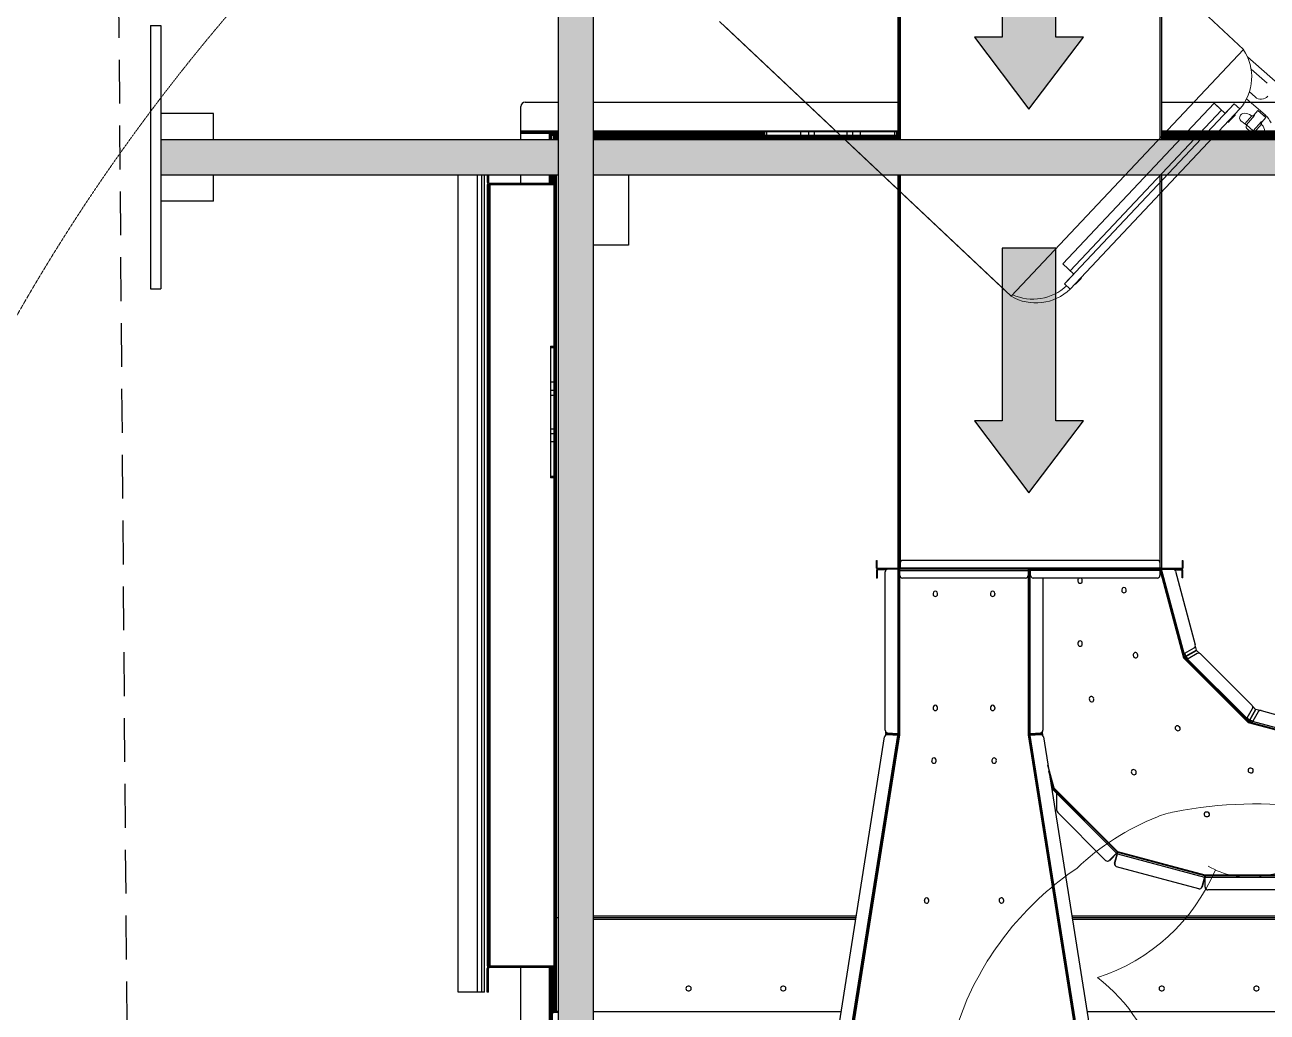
# Model space of a CAD drawing. Header units: millimetres. Extents: x 2822564 to 2991989, y -324396 to -253399.
# Drawn here: x 2902977 to 2904392, y -310760 to -309636 of the extents above; entities that cross this region are included whole.
import ezdxf

# ---------------------------------------------------------------- set-up
doc = ezdxf.new("R2010")
doc.units = ezdxf.units.MM
doc.linetypes.add('12017_XPLAN_GROUND$0$HIDDEN', pattern=[0.375, 0.25, -0.125])
doc.linetypes.add('HIDDEN', pattern=[0.375, 0.25, -0.125])
for name, color, linetype, lineweight in [("'new furniture'", 252, 'Continuous', 9), ('ARCHMED-Fur-S', 8, 'Continuous', 9), ('coton tak bazo', 191, 'Continuous', 5), ('KATCHIN', 253, '12017_XPLAN_GROUND$0$HIDDEN', 5)]:
    doc.layers.add(name, color=color, linetype=linetype, lineweight=lineweight)
doc.layers.add('CANAL', color=2, linetype='HIDDEN')
doc.layers.add('LAF Detail', color=7, linetype='Continuous')

# ---------------------------------------------------------------- blocks, each defined once
blk = doc.blocks.new('fff')
at = {"layer": 'coton tak bazo', "ltscale": 0.303333}
for p, q in [((-1.6906, 0.2989), (-1.3091, -0.0604)), ((-2.0029, -0.0232), (-1.6213, -0.3826)), ((-1.9982, -0.0276), (-1.6167, -0.387))]:
    blk.add_line(p, q, dxfattribs=at)
at = {"layer": 'coton tak bazo', "ltscale": 0.092167}
blk.add_line((-1.3091, -0.0604), (-1.425, 0.0488), dxfattribs=at)
at = {"layer": 'coton tak bazo', "ltscale": 0.303334}
blk.add_line((-1.6167, -0.387), (-1.9982, -0.0276), dxfattribs=at)
at = {"layer": 'coton tak bazo', "ltscale": 0.259583}
blk.add_line((-1.6167, -0.387), (-1.3091, -0.0604), dxfattribs=at)
blk.add_line((-1.6167, -0.387), (-1.3091, -0.0604), dxfattribs=at)
at = {"layer": 'coton tak bazo', "ltscale": 0.039792}
blk.add_line((-1.2521, -0.1153), (-1.3038, -0.0699), dxfattribs=at)
at = {"layer": 'coton tak bazo', "ltscale": 0.016327}
blk.add_line((-1.2989, -0.0863), (-1.2777, -0.1049), dxfattribs=at)
at = {"layer": 'coton tak bazo', "ltscale": 0.084583}
for p in [(-1.348, -0.1311), (-1.5484, -0.3439)]:
    blk.add_line(p, (-1.4482, -0.2375), dxfattribs=at)
at = {"layer": 'coton tak bazo', "ltscale": 0.011667}
for p, q in [((-1.3333, -0.145), (-1.348, -0.1311)), ((-1.3333, -0.145), (-1.348, -0.1311)), ((-1.5337, -0.3577), (-1.5484, -0.3439)), ((-1.5337, -0.3577), (-1.5484, -0.3439))]:
    blk.add_line(p, q, dxfattribs=at)
at = {"layer": 'coton tak bazo', "ltscale": 0.00795}
blk.add_line((-1.338, -0.1406), (-1.348, -0.1312), dxfattribs=at)
at = {"layer": 'coton tak bazo', "ltscale": 0.019085}
blk.add_line((-1.28, -0.1471), (-1.3048, -0.1254), dxfattribs=at)
at = {"layer": 'coton tak bazo', "ltscale": 0.00582}
blk.add_line((-1.2937, -0.1231), (-1.3012, -0.1165), dxfattribs=at)
at = {"layer": 'coton tak bazo', "ltscale": 0.189583}
for p, q in [((-1.3212, -0.1321), (-1.5458, -0.3706)), ((-1.3139, -0.139), (-1.5385, -0.3775))]:
    blk.add_line(p, q, dxfattribs=at)
at = {"layer": 'coton tak bazo', "ltscale": 0.169166}
blk.add_line((-1.5384, -0.3533), (-1.338, -0.1406), dxfattribs=at)
at = {"layer": 'coton tak bazo', "ltscale": 4.27404e-05}
blk.add_line((-1.338, -0.1406), (-1.338, -0.1406), dxfattribs=at)
at = {"layer": 'coton tak bazo', "ltscale": 0.010208}
blk.add_line((-1.3212, -0.1321), (-1.3333, -0.145), dxfattribs=at)
at = {"layer": 'coton tak bazo', "ltscale": 0.005833}
for p, q in [((-1.3201, -0.1471), (-1.327, -0.1544)), ((-1.5385, -0.3775), (-1.5458, -0.3706)), ((-1.5458, -0.3706), (-1.5385, -0.3775)), ((-1.5239, -0.3635), (-1.5308, -0.3708))]:
    blk.add_line(p, q, dxfattribs=at)
at = {"layer": 'coton tak bazo', "ltscale": 0.005834}
for p, q in [((-1.3139, -0.139), (-1.3212, -0.1321)), ((-1.3212, -0.1321), (-1.3139, -0.139))]:
    blk.add_line(p, q, dxfattribs=at)
at = {"layer": 'coton tak bazo', "ltscale": 0.009625}
for p, q in [((-1.3052, -0.1602), (-1.2942, -0.1477)), ((-1.2963, -0.168), (-1.2853, -0.1555))]:
    blk.add_line(p, q, dxfattribs=at)
at = {"layer": 'coton tak bazo'}
for p, q in [((-1.2957, -0.1481), (-1.2952, -0.148)), ((-1.2952, -0.148), (-1.2942, -0.1477)), ((-1.298, -0.1481), (-1.2975, -0.1482)), ((-1.2975, -0.1482), (-1.2971, -0.1482)), ((-1.2971, -0.1482), (-1.2966, -0.1483)), ((-1.2966, -0.1483), (-1.2962, -0.1482)), ((-1.2962, -0.1482), (-1.2957, -0.1481)), ((-1.2856, -0.157), (-1.2855, -0.1564)), ((-1.2856, -0.1575), (-1.2856, -0.157)), ((-1.2856, -0.1579), (-1.2856, -0.1575)), ((-1.2855, -0.1583), (-1.2856, -0.1579)), ((-1.2855, -0.1564), (-1.2853, -0.1555)), ((-1.2854, -0.1588), (-1.2855, -0.1583)), ((-1.2853, -0.1592), (-1.2854, -0.1588))]:
    blk.add_line(p, q, dxfattribs=at)
at = {"layer": 'coton tak bazo', "ltscale": 0.004429}
blk.add_line((-1.2901, -0.1412), (-1.2951, -0.147), dxfattribs=at)
at = {"layer": 'coton tak bazo', "ltscale": 0.008167}
blk.add_line((-1.2795, -0.1505), (-1.2901, -0.1412), dxfattribs=at)
at = {"layer": 'coton tak bazo', "ltscale": 0.001281}
for p, q in [((-1.2864, -0.1415), (-1.2878, -0.1432)), ((-1.2803, -0.1469), (-1.2818, -0.1485))]:
    blk.add_line(p, q, dxfattribs=at)
at = {"layer": 'coton tak bazo', "ltscale": 0.001534}
blk.add_line((-1.327, -0.1544), (-1.3288, -0.1563), dxfattribs=at)
at = {"layer": 'coton tak bazo', "ltscale": 0.008026}
for p, q in [((-1.3071, -0.1585), (-1.298, -0.1481)), ((-1.2944, -0.1697), (-1.2853, -0.1592))]:
    blk.add_line(p, q, dxfattribs=at)
at = {"layer": 'coton tak bazo', "ltscale": 0.000657837}
blk.add_line((-1.3052, -0.1602), (-1.306, -0.1594), dxfattribs=at)
at = {"layer": 'coton tak bazo', "ltscale": 0.00685}
blk.add_line((-1.2963, -0.168), (-1.3052, -0.1602), dxfattribs=at)
at = {"layer": 'coton tak bazo', "ltscale": 0.004428}
blk.add_line((-1.2795, -0.1505), (-1.2845, -0.1563), dxfattribs=at)
at = {"layer": 'coton tak bazo', "ltscale": 0.002917}
blk.add_line((-1.3046, -0.1647), (-1.3008, -0.168), dxfattribs=at)
at = {"layer": 'coton tak bazo', "ltscale": 0.000658593}
blk.add_line((-1.2954, -0.1687), (-1.2963, -0.168), dxfattribs=at)
at = {"layer": 'coton tak bazo', "ltscale": 0.010209}
blk.add_line((-1.5458, -0.3706), (-1.5337, -0.3577), dxfattribs=at)
at = {"layer": 'coton tak bazo', "ltscale": 4.17548e-05}
blk.add_line((-1.6214, -0.3826), (-1.6213, -0.3826), dxfattribs=at)
at = {"layer": 'coton tak bazo', "ltscale": 7.25796e-06}
blk.add_line((-1.6213, -0.3826), (-1.6213, -0.3826), dxfattribs=at)
at = {"layer": 'coton tak bazo'}
for centre, radius, start, end in [((-1.363, -0.0966), 0.0649, 319.2033, 33.8346), ((-1.2857, -0.114), 0.0121, 228.7608, 318.7608), ((-1.3208, -0.1464), 0.00101, 316.7134, 46.7134), ((-1.308, -0.1507), 0.00607, 89.9692, 242.9927), ((-1.308, -0.1599), 0.0153, 53.6153, 89.9692), ((-1.2974, -0.145), 0.00302, 234.577, 318.7608), ((-1.297, -0.145), 0.00325, 233.6427, 253.1356), ((-1.3, -0.1545), 0.00902, 49.795, 57.0537), ((-1.3, -0.1698), 0.0302, 24.365, 48.7608), ((-1.3295, -0.1556), 0.00101, 226.7134, 316.7134), ((-1.3277, -0.1537), 0.00101, 226.7134, 316.7134), ((-1.3236, -0.1794), 0.0266, 48.7608, 61.2494), ((-1.3026, -0.1624), 0.00302, 138.7608, 228.7608), ((-1.2914, -0.1621), 0.00902, 40.4698, 47.7236), ((-1.2823, -0.1583), 0.00302, 138.7606, 222.9447), ((-1.2823, -0.1579), 0.00325, 204.3846, 223.8803), ((-1.2957, -0.1707), 0.0153, 7.5523, 43.9062), ((-1.2988, -0.1657), 0.00302, 228.7608, 318.7608), ((-1.3129, -0.1887), 0.0266, 36.2721, 48.7608), ((-1.2865, -0.1695), 0.00607, 214.5289, 7.5523), ((-1.5838, -0.331), 0.0649, 239.592, 314.2233), ((-1.5879, -0.326), 0.0649, 245.4489, 313.5455), ((-1.5316, -0.3702), 0.00101, 226.7134, 316.7134), ((-1.5247, -0.3628), 0.00101, 316.7134, 46.7134), ((-1.5247, -0.3628), 0.00101, 322.8151, 46.7134), ((-1.5885, -0.3266), 0.0649, 239.5917, 239.8789)]:
    blk.add_arc(centre, radius, start, end, dxfattribs=at)
blk = doc.blocks.new('N_1210DE-00037-200612191001')
at = {"layer": 'ARCHMED-Fur-S'}
blk.add_line((0.56, 10.85), (0.12, 10.86), dxfattribs=at)
for centre, radius, start, end in [((-9.85, 59.08), 7.79, 101.9043, 136.252), ((-10.67, 64.95), 1.92, 66.212, 114.3796), ((-10.3, 65.8), 1, 319.5394, 66.212), ((10.29, 41.23), 34.7, 137.9547, 153.7324), ((-9.82, 60.25), 4.46, 100.0254, 130.959), ((-10.64, 66.08), 1.45, 271.6832, 319.5394), ((-9.89, 59.31), 5.16, 123.5441, 158.4924), ((20.99, 61.19), 1, 88.7649, 172.9064), ((20.93, 58.37), 3.83, 48.8504, 88.7649), ((-13.76, 60.84), 1, 158.4924, 300.2335), ((-11.16, 56.38), 4.16, 81.4663, 120.2335), ((-10.6, 59.97), 0.53, 337.3304, 83.8286), ((22.44, 61.01), 2.46, 172.9064, 179.7885), ((20.98, 61.02), 1, 179.7885, 240.1179), ((15.57, 51.39), 12.62, 31.5407, 51.3588), ((-12.61, 61.36), 2.96, 294.2322, 327.4407), ((15.9, 52.17), 9.2, 5.6872, 60.1179), ((63.83, -126.76), 200.09, 112.0809, 113.3241), ((2.29, 47.61), 26.18, 12.3938, 23.3615), ((-13.63, 53.71), 3.72, 118.4203, 169.8089), ((552.98, -349.48), 702.96, 144.71444, 145.42156), ((20.8, 55.34), 0.5, 77.6201, 181.3356), ((22.11, 55.37), 1.81, 181.3356, 206.5549), ((20.59, 54.36), 1.5, 23.7398, 77.6201), ((-223.28, 135.68), 221.46, 336.5542, 338.4609), ((-14.18, 41.21), 37.15, 16.4234, 21.0597), ((28.57, 58.72), 7.6, 209.656, 231.7851), ((24.37, 53.22), 0.694, 222.7695, 348.1684), ((51.06, 56.24), 23.4, 187.3964, 196.3415), ((25.7, 53.45), 4.59, 202.1614, 230.2305), ((10.05, 25.54), 43.1, 146.268, 165.4558), ((-3.61, 29.73), 33.22, 34.7863, 37.4268), ((38.21, 52.47), 10, 196.3415, 212.0165), ((15.46, 42.98), 10, 17.0104, 34.7863), ((190.55, -13.65), 219.37, 163.7977, 165.4765), ((67.61, 70.86), 44.68, 212.0165, 218.6395), ((-4.69, 36.81), 31.08, 11.5595, 17.0104), ((63.29, 51.92), 38.58, 193.3085, 204.2175), ((-9.28, 11.98), 52.18, 24.591, 36.4206), ((-29.75, 44.02), 8.38, 303.8854, 341.4998), ((-39.41, 24.4), 19.95, 352.275, 41.2889), ((-21.99, 33.85), 10, 165.4558, 176.0959), ((51.58, 42.59), 24.35, 195.4626, 204.4715), ((-5.76, 32.74), 26.27, 176.0959, 197.8391), ((32.68, 31), 6.11, 334.3085, 26.1285), ((-0.66, 27.83), 5, 91.3626, 135.2449), ((0.88, -36.92), 69.77, 89.9546, 91.3626), ((-2.66, -36.83), 69.73, 85.6517, 87.0449), ((2.25, 27.71), 5, 41.608, 85.6517), ((32.89, 32.82), 3.49, 185.2074, 247.9309), ((3.86, 23.34), 11.37, 135.2449, 152.1788), ((-2.48, 23.51), 11.33, 24.8185, 41.608), ((37.63, 16.36), 16.59, 117.7831, 167.2267), ((2.34, 23), 10.23, 146.4549, 163.7939), ((261.41, -48.14), 235.96, 161.085, 163.3053), ((-0.98, 23.08), 10.19, 13.2251, 30.564), ((8.22, 22.56), 16.05, 168.1544, 178.1606), ((0.96, 29.39), 32.07, 188.412, 220.503), ((-6.87, 22.95), 16.01, 358.8402, 8.8464), ((-11.96, 6.9), 16.7, 75.6507, 117.3916), ((78.58, 19.85), 86.46, 177.8638, 179.4247), ((-77.32, 23.93), 86.46, 357.5755, 359.1362), ((12.41, 6.7), 16.26, 59.3154, 101.6171), ((2.12, 20.62), 10, 179.4247, 215.5949), ((18.42, 17.36), 4.03, 41.3263, 55.482), ((-0.93, 20.7), 10, 321.4049, 357.5755), ((25.82, 22.52), 10, 332.2681, 343.3053), ((-5.25, 38.85), 45.1, 313.9831, 332.2681), ((-70.28, -31.21), 79.04, 34.1299, 35.5949), ((68.66, -34.85), 79.04, 141.4049, 143.1618), ((-0.72, 15.94), 5, 214.1299, 259.4252), ((2.15, 15.07), 4.12, 284.5708, 322.1938), ((0.2, 20.83), 9.97, 259.4252, 269.5695), ((1.01, 20.81), 9.97, 267.4282, 282.6328), ((-5.99, 23.85), 23.2, 221.2473, 263.4196), ((19.12, 13.59), 10, 296.9913, 313.9831), ((4.91, 41.51), 41.32, 275.2234, 296.9913), ((1.82, 69.72), 69.71, 261.3637, 275.6363)]:
    blk.add_arc(centre, radius, start, end, dxfattribs=at)
blk = doc.blocks.new('Surgery Zone')
at = {"layer": 'KATCHIN', "color": 85, "ltscale": 1.1, "true_color": 0x58ba48}
blk.add_circle((1610637.8, -562746.7, 0), 2200, dxfattribs=at)
at = {"layer": "'new furniture'", "extrusion": (1.57871e-14, -3.63266e-19, -1), "xscale": -10.99999999998999, "yscale": 10.99999999998998, "zscale": -10.99999999998999, "rotation": 244.3416203095116}
blk.add_blockref('N_1210DE-00037-200612191001', (-1611443.1, -562779.7, 0), dxfattribs=at)
at = {"layer": 'coton tak bazo', "xscale": 860.0000000000005, "yscale": 860.0000000000005, "zscale": 860.0000000000005, "rotation": 180}
blk.add_blockref('fff', (1610029.2, -564186.9, 0), dxfattribs=at)
blk = doc.blocks.new('LAF')
at = {"ltscale": 10}
h = blk.add_hatch(color=150, dxfattribs=at)
h.dxf.hatch_style = 1
h.paths.add_polyline_path([(-273.8, 804.9), (-273.8, 866.2), (-470.8, 866.2), (-470.8, 897.7), (-552.7, 835.6), (-470.8, 773.4), (-470.8, 804.9)])
h.paths.add_polyline_path([(76.2, 804.9), (76.2, 866.2), (-120.8, 866.2), (-120.8, 897.7), (-202.7, 835.6), (-120.8, 773.4), (-120.8, 804.9)])
h.paths.add_polyline_path([(563, -606.2), (501.8, -606.2), (501.8, -803.2), (470.3, -803.2), (532.4, -885.2), (594.5, -803.2), (563, -803.2)])
h.paths.add_polyline_path([(563, -256.2), (501.8, -256.2), (501.8, -453.2), (470.3, -453.2), (532.4, -535.2), (594.5, -453.2), (563, -453.2)])
h.paths.add_polyline_path([(1174.1, 730.8), (1174.1, 792.1), (977.1, 792.1), (977.1, 823.6), (895.2, 761.4), (977.1, 699.3), (977.1, 730.8)])
h.paths.add_polyline_path([(1611.2, 730.8), (1611.2, 792.1), (1414.2, 792.1), (1414.2, 823.6), (1332.3, 761.4), (1414.2, 699.3), (1414.2, 730.8)])
at = {"layer": 'LAF Detail'}
h = blk.add_hatch(color=1, dxfattribs=at)
h.dxf.hatch_style = 1
h.paths.add_polyline_path([(1750, 1297.5), (-1750, 1297.5), (-1750, 1257.5), (1750, 1257.5)])
h.paths.add_polyline_path([(-1257.5, 1750), (-1297.5, 1750), (-1297.5, 1297.5), (-1257.5, 1297.5)])
h.paths.add_polyline_path([(1297.5, 1750), (1257.5, 1750), (1257.5, 1297.5), (1297.5, 1297.5)])
h.paths.add_polyline_path([(1297.5, -1297.5), (1257.5, -1297.5), (1257.5, -1750), (1297.5, -1750)])
h.paths.add_polyline_path([(1750, -1257.5), (-1750, -1257.5), (-1750, -1297.5), (1750, -1297.5)])
h.paths.add_polyline_path([(-1257.5, -1297.5), (-1297.5, -1297.5), (-1297.5, -1750), (-1257.5, -1750)])
h.paths.add_polyline_path([(2764.7, 1882.3), (2614.7, 1882.3), (2614.7, 1842.3), (2068.7, 1842.3), (2068.7, 1882.3), (1918.7, 1882.3), (1918.7, 567.3), (2068.7, 567.3), (2068.7, 604.8), (2183, 604.8), (2183, 609.8), (2063, 609.8), (2063, 637.3), (2183, 637.3), (2183, 607.3), (2614.7, 607.3), (2614.7, 567.3), (2764.7, 567.3)])
h.paths.add_polyline_path([(1958.7, 1802.3), (2724.7, 1802.3), (2724.7, 913.3), (2183, 913.3), (2183, 883.3), (2063, 883.3), (2063, 913.3), (1958.7, 913.3)], flags=16)
h.paths.add_polyline_path([(1958.9, 1526.8, 1), (1964, 1526.8, 1)], flags=0)
h.paths.add_polyline_path([(1958.9, 1314.6, 1), (1964, 1314.6, 1)], flags=0)
h.paths.add_polyline_path([(2151, 1529.4), (2152, 1529.4, -1), (2152, 1524.2), (2151, 1524.2, -1)], flags=0)
h.paths.add_polyline_path([(2148.9, 1526.8, -1), (2154, 1526.8, -1)], flags=0)
h.paths.add_polyline_path([(2151, 1317.2), (2152, 1317.2, -1), (2152, 1312), (2151, 1312, -1)], flags=0)
h.paths.add_polyline_path([(2154, 1314.6, -1), (2148.9, 1314.6, -1)], flags=0)
h.paths.add_polyline_path([(2000, 1717.6), (2001.5, 1718.9, -1), (2004.9, 1715), (2003.4, 1713.7, -1)], flags=0)
h.paths.add_polyline_path([(2257.9, 1477.7), (2257.9, 1478.7, -1), (2263.1, 1478.7), (2263.1, 1477.7, -1)], flags=0)
h.paths.add_polyline_path([(2257.9, 1363.7, -1), (2263.1, 1363.7), (2263.1, 1362.7, -1), (2257.9, 1362.7)], flags=0)
h.paths.add_polyline_path([(2562.4, 1106.3), (2724.7, 1249.4), (2724.7, 1249.7), (2562.1, 1106.3)], flags=0)
h.paths.add_polyline_path([(2556.8, 1105.2), (2557, 1105.2), (2557.2, 1105.3, 0.093249)], flags=0)
h.paths.add_polyline_path([(2308.7, 1100.3), (2551.5, 1100.3), (2555.3, 1103.7), (2555.3, 1104.3, -0.414214), (2557.3, 1106.3), (2557.3, 1105.2, 0.12943), (2555.3, 1104.3), (2555.3, 1100.4), (2552.5, 1097.8), (2544.7, 1097.8), (2544.7, 1096.6), (2326.7, 1096.6), (2307.7, 1096.6, 0.414214), (2306.5, 1095.3), (2306.5, 1036.7, 0.080761), (2306.5, 1036.3), (2306.5, 1036.3), (2330.5, 914.1), (2357.5, 914.1), (2544.1, 914.1), (2544.1, 913.8), (2544.1, 913.3), (2543.7, 913.3), (2419.6, 913.8), (2366, 913.8), (2357.6, 914.1), (2357.6, 913.3), (2357.5, 913.3), (2357.5, 914.1), (2327.5, 914.1), (2303.5, 1036.3), (1958.7, 1036.3), (1958.7, 1036.9), (2303, 1036.9), (2303, 1096.6), (2326.5, 1096.6), (2326.5, 1097.8), (2308.7, 1097.8)], flags=0)
h.paths.add_polyline_path([(2305.2, 1036.7, 0.09518), (2305.4, 1035.8, 0.113938), (2303.6, 1035.9), (2305.2, 1036.1)], flags=0)
h.paths.add_polyline_path([(2257.9, 1592.7), (2257.9, 1593.7, -1), (2263.1, 1593.7), (2263.1, 1592.7, -1)], flags=0)
h.paths.add_polyline_path([(2058.1, 1768.8), (2059.6, 1770.2, -1), (2063, 1766.3), (2061.5, 1764.9, -1)], flags=0)
h.paths.add_polyline_path([(2263.1, 1248.7), (2263.1, 1247.7, -1), (2257.9, 1247.7), (2257.9, 1248.7, -1)], flags=0)
h.paths.add_polyline_path([(2444, 1411.7, 0.956183), (2444, 1429.7, -0.066402)], flags=0)
h.paths.add_polyline_path([(2426.8, 1429.7), (2427.6, 1429.7, 0.022091), (2426.8, 1429.7, 11.266721), (2426.8, 1411.7), (2427.6, 1411.7, -0.022091), (2426.8, 1411.7, -11.266721)], flags=0)
h.paths.add_polyline_path([(2426.6, 1420.7, -1), (2326.6, 1420.7, -1)], flags=0)
h.paths.add_polyline_path([(2339.5, 1461.4, -1), (2332.5, 1461.4, -1)], flags=0)
h.paths.add_polyline_path([(2338.5, 1461.4, -1), (2333.5, 1461.4, -1)], flags=0)
h.paths.add_polyline_path([(2339.5, 1380, -1), (2332.5, 1380, -1)], flags=0)
h.paths.add_polyline_path([(2338.5, 1380, -1), (2333.5, 1380, -1)], flags=0)
h.paths.add_polyline_path([(2341, 1529.4), (2342, 1529.4, -1), (2342, 1524.2), (2341, 1524.2, -1)], flags=0)
h.paths.add_polyline_path([(2344, 1526.8, -1), (2338.9, 1526.8, -1)], flags=0)
h.paths.add_polyline_path([(2257.9, 1692.7), (2257.9, 1693.7, -1), (2263.1, 1693.7), (2263.1, 1692.7, -1)], flags=0)
h.paths.add_polyline_path([(2341, 1317.2), (2342, 1317.2, -1), (2342, 1312), (2341, 1312, -1)], flags=0)
h.paths.add_polyline_path([(2344, 1314.6, -1), (2338.9, 1314.6, -1)], flags=0)
h.paths.add_polyline_path([(1948.7, 1862.3, -1), (1962.7, 1862.3, -1)], flags=16)
h.paths.add_polyline_path([(2263.1, 1133.7), (2263.1, 1132.7, -1), (2257.9, 1132.7), (2257.9, 1133.7, -1)], flags=0)
h.paths.add_polyline_path([(2420.8, 1461.4, -1), (2413.8, 1461.4, -1)], flags=0)
h.paths.add_polyline_path([(2419.8, 1461.4, -1), (2414.8, 1461.4, -1)], flags=0)
h.paths.add_polyline_path([(2420.8, 1380, -1), (2413.8, 1380, -1)], flags=0)
h.paths.add_polyline_path([(2419.8, 1380, -1), (2414.8, 1380, -1)], flags=0)
h.paths.add_polyline_path([(2257.9, 1792.7), (2257.9, 1793.7, -1), (2263.1, 1793.7), (2263.1, 1792.7, -1)], flags=0)
h.paths.add_polyline_path([(2551.5, 1100.3, 0.016832), (2552, 1099.1), (2552.1, 1099.1), (2551.9, 1099.1), (2551.9, 1099), (2552, 1099, -0.00829)], flags=0)
h.paths.add_polyline_path([(2327.4, 1109.9), (2329.4, 1109.9, -1), (2329.4, 1104.7), (2327.4, 1104.7, -1)], flags=0)
h.paths.add_polyline_path([(2490.2, 1477.7), (2490.2, 1478.7, -1), (2495.4, 1478.7), (2495.4, 1477.7, -1)], flags=0)
h.paths.add_polyline_path([(2490.2, 1363.7, -1), (2495.4, 1363.7), (2495.4, 1362.7, -1), (2490.2, 1362.7)], flags=0)
h.paths.add_polyline_path([(2394, 1109.9), (2396, 1109.9, -1), (2396, 1104.7), (2394, 1104.7, -1)], flags=0)
h.paths.add_polyline_path([(1958.7, 873.3), (2310.7, 873.3), (2310.7, 647.3), (1958.7, 647.3)], flags=16)
h.paths.add_polyline_path([(2490.2, 1592.7), (2490.2, 1593.7, -1), (2495.4, 1593.7), (2495.4, 1592.7, -1)], flags=0)
h.paths.add_polyline_path([(2490.2, 1248.7, -1), (2495.4, 1248.7), (2495.4, 1247.7, -1), (2490.2, 1247.7)], flags=0)
h.paths.add_polyline_path([(2531, 1529.4), (2532, 1529.4, -1), (2532, 1524.2), (2531, 1524.2, -1)], flags=0)
h.paths.add_polyline_path([(2534, 1526.8, -1), (2528.9, 1526.8, -1)], flags=0)
h.paths.add_polyline_path([(2531, 1317.2), (2532, 1317.2, -1), (2532, 1312), (2531, 1312, -1)], flags=0)
h.paths.add_polyline_path([(2534, 1314.6, -1), (2528.9, 1314.6, -1)], flags=0)
h.paths.add_polyline_path([(2490.2, 1692.7), (2490.2, 1693.7, -1), (2495.4, 1693.7), (2495.4, 1692.7, -1)], flags=0)
h.paths.add_polyline_path([(2460.7, 1109.9), (2462.7, 1109.9, -1), (2462.7, 1104.7), (2460.7, 1104.7, -1)], flags=0)
h.paths.add_polyline_path([(2495.4, 1133.7), (2495.4, 1132.7, -1), (2490.2, 1132.7), (2490.2, 1133.7, -1)], flags=0)
h.paths.add_polyline_path([(2490.2, 1792.7), (2490.2, 1793.7, -1), (2495.4, 1793.7), (2495.4, 1792.7, -1)], flags=0)
h.paths.add_polyline_path([(2527.4, 1109.9), (2529.4, 1109.9, -1), (2529.4, 1104.7), (2527.4, 1104.7, -1)], flags=0)
h.paths.add_polyline_path([(2322.7, 860.3), (2350.7, 860.3), (2350.7, 873.3), (2724.7, 873.3), (2724.7, 647.3), (2350.7, 647.3), (2350.7, 660.3), (2322.7, 660.3, -0.414214), (2320.7, 662.3), (2320.7, 858.3, -0.414214)], flags=16)
h.paths.add_polyline_path([(2561.8, 1122.2), (2563.3, 1123.5, -1), (2566.7, 1119.6), (2565.2, 1118.3, -1)], flags=0)
h.paths.add_polyline_path([(2353.8, 820.3), (2353.8, 860.3), (2353.7, 820.3)], flags=0)
h.paths.add_polyline_path([(2578.9, 1095.3, -1), (2573.8, 1095.3, -1)], flags=0)
h.paths.add_polyline_path([(2619.9, 1173.4), (2621.4, 1174.7, -1), (2624.8, 1170.8), (2623.3, 1169.5, -1)], flags=0)
h.paths.add_polyline_path([(2392.3, 858.8), (2392.3, 662.3), (2392.2, 661.9), (2392, 660.7), (2391.5, 660.5), (2391.7, 660.7), (2391.9, 660.9), (2392, 661.2), (2392.2, 661.6), (2392.2, 661.9), (2392.3, 662.3), (2392.3, 858.3), (2392.2, 858.7), (2392, 859.9), (2391.8, 860)], flags=0)
h.paths.add_polyline_path([(2383.4, 818.3), (2383.2, 818.3), (2383.2, 702.3), (2383.2, 701.9), (2383, 700.7), (2382.1, 700.3), (2381.9, 700.3), (2382.2, 700.4), (2382.4, 700.5), (2382.6, 700.7), (2382.8, 700.9), (2383, 701.2), (2383.1, 701.6), (2383.2, 701.9), (2383.2, 702.3), (2383.2, 818.3), (2383.2, 818.7), (2383, 819.9), (2382.8, 820)], flags=0)
h.paths.add_polyline_path([(2623.3, 1770.2), (2624.8, 1768.8, -1), (2621.4, 1764.9), (2619.9, 1766.3, -1)], flags=0)
h.paths.add_polyline_path([(2678, 1224.6), (2679.5, 1225.9, -1), (2682.9, 1222), (2681.4, 1220.7, -1)], flags=0)
h.paths.add_polyline_path([(2721, 1529.4), (2722, 1529.4, -1), (2722, 1524.2), (2721, 1524.2, -1)], flags=0)
h.paths.add_polyline_path([(2724, 1526.8, -1), (2718.9, 1526.8, -1)], flags=0)
h.paths.add_polyline_path([(2721, 1317.2), (2722, 1317.2, -1), (2722, 1312), (2721, 1312, -1)], flags=0)
h.paths.add_polyline_path([(2724, 1314.6, -1), (2718.9, 1314.6, -1)], flags=0)
h.paths.add_polyline_path([(2681.4, 1718.9), (2682.9, 1717.6, -1), (2679.5, 1713.7), (2678, 1715, -1)], flags=0)
h.paths.add_polyline_path([(2665.4, 1096), (2667.3, 1092.8, 0.483498), (2670.4, 1095.3, 0.867202)], flags=0)
h.paths.add_polyline_path([(1962.7, 587.3, -1), (1948.7, 587.3, -1)], flags=16)
h.paths.add_polyline_path([(2537.3, 819.3), (2537.3, 818.3, -1), (2532.1, 818.3), (2532.1, 819.3, -1)], flags=0)
h.paths.add_polyline_path([(2537.3, 818.8, -1), (2532.2, 818.8, -1)], flags=0)
h.paths.add_polyline_path([(2720.7, 1862.3, -1), (2734.7, 1862.3, -1)], flags=16)
h.paths.add_polyline_path([(2537.3, 761.1), (2537.3, 760.1, -1), (2532.1, 760.1), (2532.1, 761.1, -1)], flags=0)
h.paths.add_polyline_path([(2537.3, 760.6, -1), (2532.2, 760.6, -1)], flags=0)
h.paths.add_polyline_path([(2537.3, 702.8), (2537.3, 701.8, -1), (2532.1, 701.8), (2532.1, 702.8, -1)], flags=0)
h.paths.add_polyline_path([(2537.3, 702.3, -1), (2532.2, 702.3, -1)], flags=0)
h.paths.add_polyline_path([(2734.7, 587.3, -1), (2720.7, 587.3, -1)], flags=16)
h.paths.add_polyline_path([(1297.5, 1257.5), (1257.5, 1257.5), (1257.5, -1257.5), (1297.5, -1257.5)])
h.paths.add_polyline_path([(-1257.5, 1257.5), (-1297.5, 1257.5), (-1297.5, -1257.5), (-1257.5, -1257.5)])
at = {"ltscale": 10}
for points in [[(1174.1, 730.8), (1174.1, 792.1), (977.1, 792.1), (977.1, 823.6), (895.2, 761.4), (977.1, 699.3), (977.1, 730.8)], [(1611.2, 730.8), (1611.2, 792.1), (1414.2, 792.1), (1414.2, 823.6), (1332.3, 761.4), (1414.2, 699.3), (1414.2, 730.8)]]:
    blk.add_lwpolyline(points, close=True, dxfattribs=at)
at = {"layer": 'LAF Detail', "color": 1, "linetype": 'Continuous', "lineweight": 25}
for p, q in [((1127.5, 1762), (1127.5, 1750)), ((1427.5, 1762), (1127.5, 1762)), ((1427.5, 1762), (1427.5, 1750)), ((1427.5, 1750), (1127.5, 1750)), ((1227.5, 1690), (1227.5, 1750)), ((1327.5, 1690), (1327.5, 1750)), ((1227.5, 1690), (1257.5, 1690)), ((1297.5, 1690), (1327.5, 1690))]:
    blk.add_line(p, q, dxfattribs=at)
at = {"layer": 'LAF Detail', "color": 7, "linetype": 'Continuous', "lineweight": 25}
for p, q in [((1257.5, 1750), (1257.5, 1297.5)), ((1297.5, 1297.5), (1297.5, 1750)), ((1750, 1297.5), (-1750, 1297.5)), ((-1750, 1257.5), (1750, 1257.5))]:
    blk.add_line(p, q, dxfattribs=at)
at = {"layer": 'LAF Detail', "color": 3, "linetype": 'Continuous', "lineweight": 25}
for p, q in [((326.4, 1381.4), (326.4, 1411.4)), ((326.4, 1411.4), (1257.5, 1411.4)), ((326.4, 1389.4), (1257.5, 1389.4)), ((326.4, 1384.4), (1257.5, 1384.4)), ((326.4, 1381.4), (1257.5, 1381.4)), ((326.4, 1378.4), (353.4, 1378.4)), ((326.4, 1376.9), (326.4, 1378.4)), ((326.4, 1376.9), (353.4, 1376.9)), ((331.4, 1378.4), (331.4, 1376.9)), ((353.4, 1376.9), (353.4, 1378.4)), ((354.9, 1375.4), (354.9, 1302.4)), ((1247.9, 1375.4), (354.9, 1375.4)), ((1246.4, 1378.4), (356.4, 1378.4)), ((356.4, 1378.4), (356.4, 1302.4)), ((1246.4, 1376.9), (356.4, 1376.9)), ((1246.4, 1378.4), (1246.4, 1302.4)), ((1247.9, 1375.4), (1247.9, 1302.4)), ((1257.5, 1378.4), (1249.4, 1378.4)), ((1249.4, 1378.4), (1249.4, 1376.9)), ((1257.5, 1376.9), (1249.4, 1376.9)), ((-1257.5, 1340.1), (354.9, 1340.1)), ((1247.9, 1340.1), (1257.5, 1340.1)), ((1297.5, 1340.1), (1335.1, 1340.1)), ((1305.1, 1340.1), (1305.1, 1297.5)), ((1306.4, 1340.1), (1306.4, 1297.5)), ((1307.5, 1340.1), (1307.5, 1297.5)), ((1340.1, 1335.1), (1340.1, 1297.5)), ((-1257.5, 1307.5), (354.9, 1307.5)), ((87.8, 1306.4), (354.9, 1306.4)), ((87.8, 1305.1), (354.9, 1305.1)), ((87.8, 1304), (354.9, 1304)), ((302.6, 1302.8), (303.9, 1302.8)), ((1257.5, 1302.4), (303.7, 1302.4)), ((303.7, 1302.4), (303.7, 1300.4)), ((303.9, 1302.4), (303.9, 1303.4)), ((354.9, 1303.4), (303.9, 1303.4)), ((305.4, 1302.4), (305.4, 1301.4)), ((1062.2, 1306.4), (912.2, 1306.4)), ((912.2, 1302.4), (912.2, 1306.4)), ((914.1, 1306.4), (914.1, 1302.4)), ((953.4, 1302.4), (953.4, 1306.4)), ((962.3, 1302.4), (962.3, 1306.4)), ((968.3, 1306.4), (968.3, 1302.4)), ((1006.2, 1302.4), (1006.2, 1306.4)), ((1012.2, 1306.4), (1012.2, 1302.4)), ((1021.1, 1302.4), (1021.1, 1306.4)), ((1060.4, 1302.4), (1060.4, 1306.4)), ((1062.2, 1306.4), (1062.2, 1302.4)), ((1247.9, 1307.5), (1257.5, 1307.5)), ((1247.9, 1306.4), (1257.5, 1306.4)), ((1247.9, 1305.1), (1257.5, 1305.1)), ((1247.9, 1304), (1257.5, 1304)), ((1257.5, 1303.4), (1247.9, 1303.4)), ((1297.5, 1307.5), (1305.1, 1307.5)), ((1297.5, 1306.4), (1305.1, 1306.4)), ((1297.5, 1305.1), (1305.1, 1305.1)), ((1302.3, 1303.4), (1297.5, 1303.4)), ((1302.3, 1302.4), (1297.5, 1302.4)), ((1302.3, 1303.4), (1302.3, 1302.4)), ((1303.4, 1302.3), (1302.4, 1302.3)), ((1302.4, 1297.5), (1302.4, 1302.3)), ((1302.8, 1305.1), (1302.8, 1302.3)), ((1303.4, 1297.5), (1303.4, 1302.3)), ((1304, 1305.1), (1304, 1297.5)), ((303.7, 1301.4), (1257.5, 1301.4)), ((303.7, 1300.4), (1257.5, 1300.4)), ((303.8, 1300.4), (303.8, 1297.5)), ((304.6, 1297.5), (304.6, 1301.4)), ((304.6, 1299.4), (1257.5, 1299.4)), ((409.4, 1300.4), (409.4, 1299.4)), ((411.4, 1301.4), (411.4, 1300.4)), ((411.4, 1299.4), (411.4, 1297.5)), ((413.4, 1299.4), (413.4, 1300.4)), ((1297.5, 1301.4), (1301.4, 1301.4)), ((1297.5, 1300.4), (1301.4, 1300.4)), ((1297.5, 1299.4), (1299.4, 1299.4)), ((1299.4, 1299.4), (1299.4, 1297.5)), ((1299.5, 1299.5), (1299.7, 1299.6)), ((1300.4, 1300.2), (1300.4, 1297.5)), ((1301.4, 1300.2), (1300.4, 1300.2)), ((1301.4, 1301.4), (1301.4, 1297.5)), ((304.6, 1257.5), (304.6, 975.3)), ((409.4, 958.7), (409.4, 1257.5)), ((411.4, 1257.5), (411.4, 958.4)), ((413.4, 1257.5), (413.4, 958.1)), ((1177.5, 1217.5), (1177.5, 1257.5)), ((1257.5, 1257.5), (1257.5, -1257.5)), ((1297.5, -1257.5), (1297.5, 1257.5)), ((1299.4, 1257.5), (1299.4, 910.6)), ((1300.4, 1257.5), (1300.4, 910.6)), ((1301.4, 910.6), (1301.4, 1257.5)), ((1302.4, 910.6), (1302.4, 1257.5)), ((1303.4, 1062.2), (1303.4, 1257.5)), ((1304, 1257.5), (1304, 1062.2)), ((1305.1, 1257.5), (1305.1, 1062.2)), ((1306.4, 1257.5), (1306.4, 1062.2)), ((1307.5, 1257.5), (1307.5, 910.6)), ((1340.1, 1257.5), (1340.1, 910.6)), ((1257.5, 1217.5), (1177.5, 1217.5)), ((328.1, 1149.5), (328.1, 1148.5)), ((333.2, 1148.5), (333.2, 1149.5)), ((1302.4, 1062.2), (1306.4, 1062.2)), ((1306.4, 912.2), (1306.4, 1062.2)), ((1306.4, 1060.4), (1302.4, 1060.4)), ((328.1, 1041.8), (328.1, 1040.8)), ((333.2, 1040.8), (333.2, 1041.8)), ((1302.4, 1021.1), (1306.4, 1021.1)), ((1302.4, 1012.2), (1306.4, 1012.2)), ((1306.4, 1006.2), (1302.4, 1006.2)), ((148.5, 1000), (617.2, 925.8)), ((143.3, 986.1), (618.7, 910.8)), ((152.1, 983.3), (619.5, 909.2)), ((152.8, 982.4), (619.7, 908.5)), ((1302.4, 968.3), (1306.4, 968.3)), ((1306.4, 962.3), (1302.4, 962.3)), ((1302.4, 953.4), (1306.4, 953.4)), ((806.8, 934.9), (798.2, 934.9)), ((798.2, 934.2), (798.2, 934.9)), ((806.8, 934.2), (798.2, 934.2)), ((801.2, 934.9), (801.2, 934.2)), ((806.8, 934.2), (806.8, 934.9)), ((809.6, 934.2), (809.6, 934.9)), ((809.6, 934.9), (818.2, 934.9)), ((809.6, 934.2), (818.2, 934.2)), ((815.2, 934.2), (815.2, 934.9)), ((818.2, 934.9), (818.2, 934.2)), ((620.8, 924.9), (618.4, 925.3)), ((618.7, 910.9), (619.7, 922.6)), ((620.8, 924.9), (619.7, 911.3)), ((620.2, 911.3), (621.3, 924.9)), ((622, 922.4), (621.2, 910.7)), ((623.7, 924.9), (621.3, 924.9)), ((625, 925.2), (805.2, 925.2)), ((808.2, 924.9), (806.5, 924.9)), ((808.9, 933.5), (807.5, 933.5)), ((807.5, 924.9), (807.5, 933.5)), ((808.2, 610.9), (808.2, 933.5)), ((808.9, 908.3), (808.9, 933.5)), ((618.7, 910.9), (618.5, 909.4)), ((619.8, 909.9), (618.6, 910.1)), ((619.7, 911.3), (618.8, 911.5)), ((619.6, 909.9), (619.5, 909.2)), ((619.7, 908.5), (808.2, 908.5)), ((619.9, 910.6), (619.8, 909.9)), ((619.9, 910.6), (619.8, 910.6)), ((620, 910.6), (620, 909.9)), ((621.2, 909.9), (620, 909.9)), ((620.1, 909.2), (620.1, 909.9)), ((620.1, 909.2), (808.2, 909.2)), ((621.2, 911.3), (620.2, 911.3)), ((621.2, 909.2), (621.2, 910.7)), ((808.2, 910.6), (621.2, 910.6)), ((798.2, 765.3), (798.2, 905.5)), ((806.8, 909.2), (806.8, 761.6)), ((808.9, 908.3), (808.2, 908.3)), ((1257.5, 908.2), (808.2, 908.2)), ((1257.5, 909.6), (808.9, 909.6)), ((808.9, 908.9), (809.6, 908.9)), ((809.6, 610.6), (809.6, 910.6)), ((1257.5, 910.6), (809.6, 910.6)), ((1257.5, 909.9), (809.6, 909.9)), ((1650.6, 910.6), (1297.5, 910.6)), ((1650.6, 909.9), (1297.5, 909.9)), ((1650.5, 909.6), (1297.5, 909.6)), ((1650.7, 908.2), (1297.5, 908.2)), ((1302.4, 914.1), (1306.4, 914.1)), ((1306.4, 912.2), (1302.4, 912.2)), ((1303.4, 910.6), (1303.4, 912.2)), ((1304, 912.2), (1304, 910.6)), ((1305.1, 912.2), (1305.1, 910.6)), ((1306.4, 912.2), (1306.4, 910.6)), ((818.2, 615), (818.2, 905.2)), ((431.5, 880.5), (430.5, 880.6)), ((430.2, 875.5), (431.2, 875.4)), ((589.6, 867.1), (590.6, 867.1)), ((590.8, 872.2), (589.8, 872.2)), ((650.7, 870.6), (649.7, 870.6)), ((649.7, 865.5), (650.7, 865.5)), ((780.7, 870.6), (779.7, 870.6)), ((779.7, 865.5), (780.7, 865.5)), ((431.2, 795.3), (430.2, 795.3)), ((590.6, 803.7), (589.6, 803.6)), ((589.8, 798.5), (590.8, 798.6)), ((650.7, 805.2), (649.7, 805.2)), ((649.7, 800.1), (650.7, 800.1)), ((780.7, 805.2), (779.7, 805.2)), ((779.7, 800.1), (780.7, 800.1)), ((430.5, 790.2), (431.5, 790.2)), ((143.3, 684.7), (618.7, 760)), ((619.5, 761.5), (152.1, 687.5)), ((619.7, 762.3), (152.8, 688.3)), ((618.5, 761.4), (618.7, 759.9)), ((618.6, 760.7), (619.8, 760.9)), ((619.7, 748.2), (618.7, 759.9)), ((618.8, 759.3), (619.7, 759.4)), ((619.5, 761.5), (619.6, 760.8)), ((619.6, 760.9), (619.6, 760.8)), ((808.2, 762.3), (619.7, 762.3)), ((619.7, 759.4), (620.8, 745.8)), ((619.9, 760.2), (619.8, 760.9)), ((620, 760.9), (621.2, 760.9)), ((620, 760.2), (620, 760.9)), ((808.2, 761.6), (620.1, 761.6)), ((620.1, 760.9), (620.1, 761.6)), ((620.1, 760.9), (620.1, 760.9)), ((621.3, 745.9), (620.2, 759.5)), ((620.2, 759.5), (621.2, 759.5)), ((620.8, 751.6), (620.3, 751.5)), ((620.4, 750.8), (620.9, 750.9)), ((620.5, 750.1), (620.9, 750.2)), ((621.2, 760.1), (621.2, 761.6)), ((621.2, 760.2), (808.2, 760.2)), ((621.2, 760.1), (622, 748.4)), ((657.9, 761.6), (657.9, 761.6)), ((808.2, 761.6), (658.3, 761.6)), ((798.2, 615.3), (798.2, 756.5)), ((801.2, 759.5), (808.2, 759.5)), ((806.8, 612.3), (806.8, 759.5)), ((808.2, 759.5), (808.2, 612.3)), ((617.2, 745), (148.5, 670.7)), ((565.1, 736.7), (558.2, 734.9)), ((571.7, 737.8), (558.4, 734.2)), ((558.8, 733.6), (578.3, 738.8)), ((558.9, 732.9), (584.9, 739.9)), ((618.4, 745.5), (620.8, 745.8)), ((620.5, 749.4), (621, 749.5)), ((621.3, 745.9), (623.7, 745.9)), ((798.2, 745.6), (625, 745.6)), ((476.6, 674.2), (531.1, 728.7)), ((557.5, 734.5), (484.8, 661.7)), ((485.8, 660.7), (558.4, 733.3)), ((486.2, 660.2), (558.9, 732.9)), ((533.3, 729.6), (554.6, 729.6)), ((558, 734), (553.7, 729.6)), ((558.4, 733.3), (557.9, 733.8)), ((558.8, 733.6), (558.6, 734.2)), ((409.4, 135.8), (409.4, 712)), ((411.4, 712.4), (411.4, 150)), ((413.4, 712.7), (413.4, 164.3)), ((304.6, 695.5), (304.6, -298.1)), ((724, 705.8), (723, 705.8)), ((723, 700.7), (724, 700.7)), ((795.7, 705.8), (794.7, 705.8)), ((794.7, 700.7), (795.7, 700.7)), ((660.1, 692.7), (659.1, 692.4)), ((660.4, 687.5), (661.4, 687.8)), ((485.8, 660.7), (476.6, 669.9)), ((485.1, 661.1), (476.6, 669.5)), ((444.3, 568.1), (469.3, 661.6)), ((484.2, 660.7), (457.6, 561.4)), ((458.9, 561.1), (485.5, 660.3)), ((459.6, 560.7), (486.2, 660.2)), ((473, 663.7), (485.5, 660.3)), ((473.3, 663.9), (484.9, 660.7)), ((483.6, 661.1), (483.5, 660.9)), ((484.3, 662.2), (484.1, 662.1)), ((484.9, 660.7), (484.9, 660.5)), ((485.3, 661.2), (485.1, 661.1)), ((784.9, 655.8), (783.9, 655.8)), ((575.6, 644.2), (574.9, 643.5)), ((578.5, 639.9), (579.2, 640.6)), ((710.1, 642.7), (709.1, 642.4)), ((710.4, 637.5), (711.4, 637.8)), ((783.9, 650.7), (784.9, 650.7)), ((328.1, 610.7), (328.1, 609.7)), ((333.2, 609.7), (333.2, 610.7)), ((807.8, 612.3), (707.4, 585.4)), ((808, 611.6), (708.2, 584.9)), ((712.4, 584.5), (808.4, 610.3)), ((808.2, 612.3), (801.2, 612.3)), ((807.8, 612.3), (808.4, 610.3)), ((808.2, 612), (1257.5, 612)), ((809.6, 611.6), (808.2, 611.6)), ((808.4, 610.3), (808.4, 587.7)), ((808.9, 609.9), (808.4, 609.9)), ((808.9, 611.1), (808.9, 611.6)), ((808.9, 587.7), (808.9, 609.9)), ((1257.5, 610.6), (809.6, 610.6)), ((1297.5, 612), (1650.2, 612)), ((1650.6, 610.6), (1297.5, 610.6)), ((1299.4, 610.6), (1299.4, -302.6)), ((1300.4, 610.6), (1300.4, -302.6)), ((1301.4, 610.6), (1301.4, -302.6)), ((1302.4, -303.6), (1302.4, 610.6)), ((1303.4, 62.2), (1303.4, 610.6)), ((1304, 610.6), (1304, 62.2)), ((1305.1, 610.6), (1305.1, 62.2)), ((1306.4, 610.6), (1306.4, 62.2)), ((1307.5, 610.6), (1307.5, -1257.5)), ((1340.1, 610.6), (1340.1, -1257.5)), ((625.6, 594.2), (624.9, 593.5)), ((806.1, 594.5), (722, 572)), ((807.3, 595.2), (808.4, 595.4)), ((807.7, 595.3), (807.7, 587.7)), ((628.5, 589.9), (629.2, 590.6)), ((707.4, 585.4), (633.7, 511.7)), ((707.5, 584.4), (634.7, 511.6)), ((638.4, 513.4), (705.7, 580.7)), ((704.7, 581.7), (706.2, 580.3)), ((705.2, 581.2), (708, 583.9)), ((706.2, 580.2), (708.7, 582.7)), ((712.2, 569.7), (706.2, 580.3)), ((707.5, 584.4), (708, 583.9)), ((708.4, 583.4), (707.9, 583.9)), ((708.4, 584.2), (708.2, 584.9)), ((708.5, 584.2), (708.4, 584.2)), ((708.5, 584.2), (712.2, 585.2)), ((708.7, 583.6), (708.5, 584.2)), ((708.7, 582.7), (715.8, 570.5)), ((709.1, 582.9), (712.6, 583.9)), ((716.2, 570.8), (709.1, 582.9)), ((712.5, 584), (712, 585.9)), ((712.5, 584), (718.6, 573.4)), ((798.4, 586.3), (798.4, 587)), ((798.4, 587), (807, 587)), ((798.4, 586.3), (807, 586.3)), ((801.4, 587), (801.4, 586.3)), ((807, 587), (807, 586.3)), ((807.7, 587.7), (808.9, 587.7)), ((809.6, 587), (809.6, 586.3)), ((818.2, 587), (809.6, 587)), ((818.2, 586.3), (809.6, 586.3)), ((815.2, 586.3), (815.2, 587)), ((818.2, 587), (818.2, 586.3)), ((711.8, 566.1), (653, 507.3)), ((712.5, 567.2), (715.8, 570.5)), ((716.2, 570.8), (720.7, 571.9)), ((442.9, 378.2), (442.9, 557.6)), ((445.9, 560.6), (458.9, 560.6)), ((446.2, 560.8), (458.2, 560.8)), ((458.9, 561.1), (446.4, 564.4)), ((458.2, 561), (446.6, 564.1)), ((456.9, 561.6), (456.8, 561.4)), ((456.8, 560.8), (456.8, 560.6)), ((457.5, 560.6), (457.5, 374.2)), ((458.3, 561.3), (458.2, 561)), ((458.2, 560.8), (458.2, 560.6)), ((458.9, 373.3), (458.9, 560.6)), ((459.6, 373), (459.6, 560.7)), ((526.7, 560), (526.4, 559)), ((531.3, 557.7), (531.6, 558.7)), ((576.7, 510), (576.4, 509)), ((633.7, 511.7), (606.8, 411.1)), ((634.2, 510.9), (607.6, 411.4)), ((633.9, 506.9), (634.9, 510.7)), ((634.2, 510.9), (634.9, 510.7)), ((635.1, 511.1), (634.7, 511.6)), ((635.5, 510.4), (634.9, 510.6)), ((635.1, 511.1), (637.9, 513.9)), ((635.7, 510.7), (635.2, 511.2)), ((635.2, 506.5), (636.2, 510)), ((636.2, 510), (648.3, 502.9)), ((636.4, 510.4), (638.9, 512.9)), ((648.6, 503.3), (636.4, 510.4)), ((638.8, 512.9), (637.4, 514.4)), ((638.8, 512.9), (649.4, 506.9)), ((328.1, 502.9), (328.1, 501.9)), ((333.2, 501.9), (333.2, 502.9)), ((581.3, 507.7), (581.6, 508.7)), ((609.4, 412.9), (634.6, 506.7)), ((647.1, 497.1), (624.7, 413.6)), ((633.2, 507.1), (635.1, 506.6)), ((645.7, 500.5), (635.1, 506.6)), ((647.2, 498.4), (648.3, 502.9)), ((648.6, 503.3), (651.9, 506.6))]:
    blk.add_line(p, q, dxfattribs=at)
at = {"layer": 'LAF Detail', "color": 3, "linetype": 'Continuous', "lineweight": 25, "flags": 128}
for points in [[(1300.3, 1300), (1300, 1299.8), (1299.4, 1299.4)], [(1301.4, 1300.4), (1300.7, 1300.2), (1300.6, 1300.2)]]:
    blk.add_lwpolyline(points, dxfattribs=at)
at = {"layer": 'LAF Detail', "color": 3, "linetype": 'Continuous', "lineweight": 25}
for centre, radius, start, end in [((353.4, 1375.4), 3, 0, 90), ((353.4, 1375.4), 1.5, 0, 90), ((1249.4, 1375.4), 3, 90, 180), ((1249.4, 1375.4), 1.5, 90, 180), ((1335.1, 1335.1), 5, 0, 90), ((1302.8, 1300.1), 2.31, 102.7668, 147.1902), ((1300.7, 1303), 1.84, 292.3931, 337.6069), ((1298.9, 1300.9), 1.61, 285.2821, 332.0375), ((330.6, 1149.5), 2.55, 0, 180), ((330.6, 1148.5), 2.55, 180, 0), ((330.6, 1041.8), 2.55, 0, 180), ((330.6, 1040.8), 2.55, 180, 0), ((806.8, 933.5), 1.4, 0, 90), ((806.8, 933.5), 0.7, 0, 90), ((809.6, 933.5), 1.4, 90, 180), ((809.6, 933.5), 0.7, 90, 180), ((616.7, 922.8), 3, 355, 81), ((625, 922.2), 3, 90, 176), ((805.2, 922.2), 3, 0, 90), ((618.6, 908.5), 1.13, 357.9171, 38.6388), ((616.5, 908.9), 3.29, 352.7524, 18.1625), ((617.1, 909), 2.7, 354.0111, 19.1647), ((624.1, 910.7), 4.43, 171.9163, 190.3943), ((621, 911.2), 1.32, 174.3435, 207.0763), ((623, 908.4), 3.29, 152.8375, 178.2476), ((620.9, 908.3), 1.13, 132.3612, 173.0829), ((620, 911.3), 1.4, 261, 270), ((626.2, 907.9), 6.46, 162.9301, 172.2577), ((620, 911.3), 0.7, 261, 270), ((615.8, 911.3), 4.43, 340.6057, 359.0837), ((618.9, 911.4), 1.32, 323.9237, 356.6565), ((801.2, 905.5), 3, 90, 180), ((809.6, 911.3), 0.7, 180, 270), ((809.6, 911.3), 1.4, 240, 270), ((815.2, 905.2), 3, 0, 90), ((430.4, 878), 2.55, 87, 267), ((431.4, 878), 2.55, 267, 87), ((589.7, 869.7), 2.55, 87, 267), ((590.7, 869.6), 2.55, 267, 87), ((649.7, 868.1), 2.55, 90, 270), ((650.7, 868.1), 2.55, 270, 90), ((779.7, 868.1), 2.55, 90, 270), ((780.7, 868.1), 2.55, 270, 90), ((430.4, 792.7), 2.55, 93, 273), ((431.4, 792.8), 2.55, 273, 93), ((589.7, 801.1), 2.55, 93, 273), ((590.7, 801.1), 2.55, 273, 93), ((649.7, 802.7), 2.55, 90, 270), ((650.7, 802.7), 2.55, 270, 90), ((779.7, 802.7), 2.55, 90, 270), ((780.7, 802.7), 2.55, 270, 90), ((801.2, 765.3), 3, 180, 270), ((618.6, 762.2), 1.13, 321.3612, 2.0829), ((616.5, 761.9), 3.29, 341.8375, 7.2476), ((620.9, 762.4), 1.13, 186.9171, 227.6388), ((623, 762.4), 3.29, 181.7524, 207.1625), ((611.8, 762), 7.98, 352.4293, 1.9279), ((627.7, 763.3), 7.98, 187.0721, 196.5707), ((624.1, 760.1), 4.43, 169.6057, 188.0836), ((621, 759.6), 1.32, 152.9237, 185.6565), ((620, 759.5), 1.4, 90, 99), ((620, 759.5), 0.7, 90, 99), ((615.8, 759.4), 4.43, 0.9163, 19.3943), ((618.9, 759.4), 1.32, 3.3435, 36.0763), ((658.3, 760.2), 1.4, 90, 105), ((801.2, 756.5), 3, 90, 180), ((616.7, 747.9), 3, 279, 5), ((625, 748.6), 3, 184, 270), ((533.3, 726.6), 3, 90, 135), ((558.5, 733.5), 1.4, 105, 135), ((548.5, 722.5), 14.7, 45.1771, 50.6501), ((558.5, 733.5), 0.7, 105, 135), ((556.3, 730.2), 3.73, 45.4001, 56.2244), ((573.1, 736.6), 14.7, 189.3499, 194.8229), ((562.5, 733.8), 3.73, 183.7756, 194.5999), ((723, 703.2), 2.55, 90, 270), ((724, 703.2), 2.55, 270, 90), ((794.7, 703.2), 2.55, 90, 270), ((795.7, 703.2), 2.55, 11.3651, 90), ((795.7, 703.2), 2.55, 270, 348.6349), ((659.7, 690), 2.55, 105, 285), ((660.7, 690.2), 2.55, 285, 105), ((478.7, 672.1), 3, 135, 225), ((478.7, 671.7), 3, 180.4283, 225), ((472.2, 660.8), 3, 75, 165), ((472.6, 661), 3, 75, 119.5717), ((485.6, 660.6), 1.4, 135, 165), ((485.6, 660.6), 0.7, 135, 165), ((482.5, 646), 14.7, 75.1771, 80.6501), ((496.6, 670.6), 14.7, 219.3499, 224.8229), ((485.3, 656.6), 3.73, 75.4001, 86.2244), ((488.9, 662.8), 3.73, 213.7756, 224.5999), ((783.9, 653.2), 2.55, 90, 270), ((784.9, 653.2), 2.55, 270, 90), ((576.7, 641.7), 2.55, 135, 315), ((577.4, 642.4), 2.55, 315, 135), ((709.7, 640), 2.55, 105, 285), ((710.7, 640.2), 2.55, 285, 105), ((330.6, 610.7), 2.55, 0, 180), ((330.6, 609.7), 2.55, 180, 0), ((801.2, 615.3), 3, 180, 270), ((809.6, 609.9), 1.4, 90, 155.4926), ((809.6, 609.9), 0.7, 90, 180), ((815.2, 615), 3, 270, 0), ((627.4, 592.4), 2.55, 315, 135), ((805.4, 597.4), 3, 285, 0), ((626.7, 591.7), 2.55, 135, 315), ((709.7, 586.2), 2.36, 200.3532, 238.3708), ((708.4, 586), 1.18, 213.564, 260.7665), ((706.4, 584.9), 1.18, 339.2335, 26.436), ((705.6, 583.9), 2.36, 1.6292, 39.6468), ((708.9, 582.9), 1.4, 105, 135), ((711.8, 585.7), 4.31, 205.0177, 224.0342), ((708.9, 582.9), 0.7, 105, 135), ((709.7, 583.6), 1.3, 187.9799, 221.4372), ((705, 581.8), 4.31, 15.9658, 34.9823), ((703.1, 578.5), 7.06, 36.7684, 39.6734), ((707.9, 582.5), 1.3, 18.5628, 52.0201), ((807, 587.7), 1.4, 270, 0), ((807, 587.7), 0.7, 270, 0), ((809.6, 587.7), 1.4, 200.7242, 270), ((809.6, 587.7), 0.7, 180, 270), ((447.2, 567.3), 3, 165, 255), ((709.6, 568.2), 3, 315, 30), ((721.2, 574.9), 3, 210, 285), ((445.9, 557.6), 3, 90, 180), ((446.2, 557.8), 3, 90, 133.7929), ((447.4, 567), 3, 211.2071, 255), ((458.9, 560.8), 1.4, 165, 180), ((458.9, 560.8), 0.7, 165, 180), ((459.6, 554.1), 6.68, 90.4667, 102.573), ((461.4, 567.2), 6.68, 242.427, 254.5333), ((460.1, 562.5), 1.8, 230.6506, 253.5993), ((459.6, 558.9), 1.8, 91.4007, 114.3494), ((528.9, 558.4), 2.55, 165, 345), ((529.1, 559.4), 2.55, 345, 165), ((579.1, 509.4), 2.55, 345, 165), ((634.2, 512.7), 1.18, 243.564, 290.7665), ((635.2, 513.5), 2.36, 230.3532, 268.3708), ((633.1, 510.7), 1.18, 9.2335, 56.436), ((632.9, 509.4), 2.36, 31.6292, 69.6468), ((636.2, 510.2), 1.4, 135, 165), ((637.3, 514.1), 4.31, 235.0177, 254.0342), ((633.4, 507.3), 4.31, 45.9658, 64.9823), ((636.2, 510.2), 0.7, 135, 165), ((636.6, 511.2), 1.3, 217.9799, 251.4372), ((635.5, 509.4), 1.3, 48.5628, 82.0201), ((330.6, 502.9), 2.55, 0, 180), ((330.6, 501.9), 2.55, 180, 0), ((578.9, 508.4), 2.55, 165, 345), ((644.2, 497.9), 3, 345, 60), ((650.9, 509.5), 3, 240, 315)]:
    blk.add_arc(centre, radius, start, end, dxfattribs=at)

msp = doc.modelspace()

# ---------------------------------------------------------------- block references
at = {"rotation": 180}
msp.add_blockref('Surgery Zone', (4515520.2, -873798.8, 0), dxfattribs=at)

# ---------------------------------------------------------------- next in the draw order: linework, layer by layer
at = {"layer": 'CANAL', "ltscale": 200}
msp.add_lwpolyline([(2903113.8, -313330.3), (2906654.3, -313327.9), (2906653.5, -308665.7), (2907107.3, -308666.3), (2907134.9, -313665.6), (2902650.1, -313661.6), (2902630.8, -308702.1), (2903077, -308700.3)], close=True, dxfattribs=at)

# ---------------------------------------------------------------- next in the draw order: block references
at = {"color": 1, "rotation": 89.99999999999999}
msp.add_blockref('LAF', (2904882.4, -311063.9, 0), dxfattribs=at)

doc.saveas('drawing.dxf')
